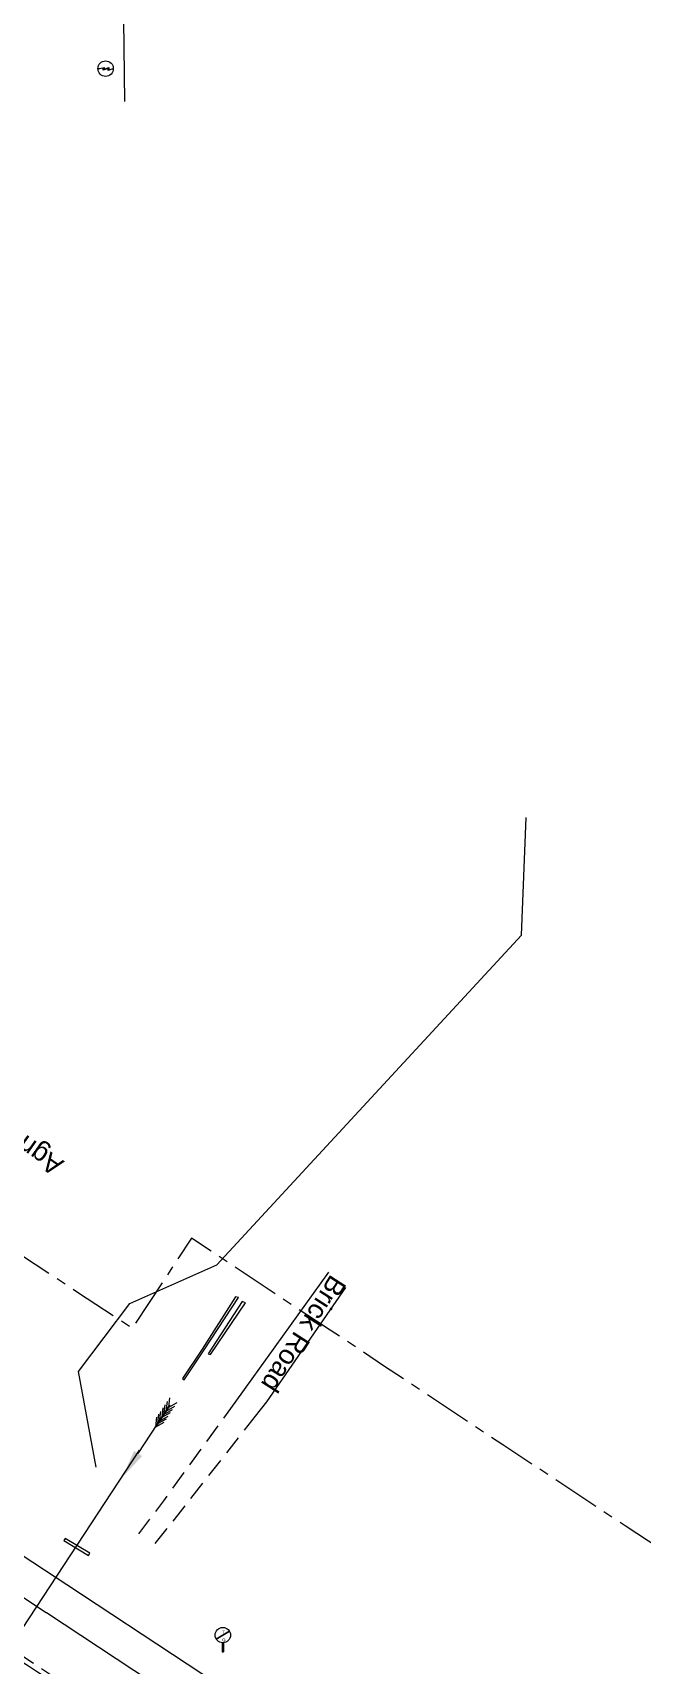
# Model space of a CAD drawing. Header units: metres. Extents: x 628572 to 650094, y 3375792 to 3391117.
# Drawn here: x 633589.3 to 633668.5, y 3388011.8 to 3388223.8 of the extents above; entities that cross this region are included whole.
import ezdxf

# ---------------------------------------------------------------- set-up
doc = ezdxf.new("R2010")
doc.units = ezdxf.units.M
doc.header["$MEASUREMENT"] = 0
doc.linetypes.add('CENTER', pattern=[2, 1.25, -0.25, 0.25, -0.25])
doc.linetypes.add('DASHED', pattern=[0.75, 0.5, -0.25])
for name, color, linetype, lineweight in [('BRIDGE DETAILS PLAN', 7, 'Continuous', 0), ('Compound Wall', 251, 'Continuous', 0), ('Culvert Parapet', 7, 'Continuous', 0), ('DFCC BOUNDARY', 6, 'CENTER', 0), ('Electric Pole', 251, 'Continuous', 0), ('Existing IR Track', 143, 'Continuous', 0), ('Hut', 251, 'Continuous', 0), ('River Text', 5, 'Continuous', 0), ('Side Details', 251, 'Continuous', 0), ('Subroad Edge', 34, 'Continuous', 0), ('T-G', 8, 'Continuous', 0)]:
    doc.layers.add(name, color=color, linetype=linetype, lineweight=lineweight)
doc.layers.add('IR PROPOSALS', color=190, linetype='Continuous')
doc.styles.add('CUT-FILL', font='cut-fill.shx', dxfattribs={"height": 2})
doc.styles.get("Standard").update_dxf_attribs({"font": 'arial.ttf'})

# ---------------------------------------------------------------- blocks, each defined once
blk = doc.blocks.new('T-G')
at = {"color": 8, "flags": 128}
for points in [[(-0.87, 1.71), (0.85, 2.73)], [(-0.85, 1.68), (0.87, 2.7)], [(-0.07, 1.2), (-0.07, 0)], [(-0.07, 0), (0.07, 0)], [(0.07, 1.2), (0.07, 0)]]:
    blk.add_lwpolyline(points, dxfattribs=at)
at = {"color": 8}
blk.add_circle((0, 2.19), 1, dxfattribs=at)
at = {"color": 8, "char_height": 0.4, "attachment_point": 7, "line_spacing_factor": 0.6, "style": 'CUT-FILL'}
for s, insert in [('T', (-0.08, 2.36, 203.18)), ('G', (-0.08, 1.37, 203.18))]:
    blk.add_mtext(s, dxfattribs=dict(at, insert=insert))
blk = doc.blocks.new('EP')
blk.add_hatch(color=8).paths.add_polyline_path([(0.31, -0.24), (0.31, 0), (-0.31, -0.19), (-0.31, 0.07), (-0.93, -0.01), (-0.21, 0.16), (-0.21, -0.05), (0.43, 0.15), (0.41, -0.1), (0.94, -0.01)])
at = {"color": 8}
for p, q in [((-0.93, -0.01), (-0.21, 0.16)), ((-0.31, 0.07), (-0.93, -0.01)), ((-0.31, -0.19), (-0.31, 0.07)), ((0.31, 0), (-0.31, -0.19)), ((-0.21, 0.16), (-0.21, -0.05)), ((-0.21, -0.05), (0.43, 0.15)), ((0.31, -0.24), (0.31, 0)), ((0.43, 0.15), (0.41, -0.1)), ((0.94, -0.01), (0.31, -0.24)), ((0.41, -0.1), (0.94, -0.01))]:
    blk.add_line(p, q, dxfattribs=at)
blk.add_circle((0, 0), 1, dxfattribs=at)
blk = doc.blocks.new('River A')
at = {"layer": 'River Text'}
for p, q in [((0.2, 9.9), (-3.4, 17.4, -1499.5)), ((0.3, 12.9), (-3.3, 20.5, -1499.5)), ((0.4, 16.4), (-3.2, 24, -1499.5)), ((0.5, 20.3), (-3.1, 27.8, -1499.5)), ((0.5, 22.3), (0, 0)), ((0.2, 9.9), (4.2, 17.2, -1499.5)), ((0.3, 12.9), (4.3, 20.3, -1499.5)), ((0.4, 16.4), (4.4, 23.8, -1499.5)), ((0.5, 20.3), (4.5, 27.7, -1499.5)), ((0, 0), (-3.6, 7.5, -1499.5)), ((0.1, 6), (-3.5, 13.6, -1499.5)), ((0.1, 3.3), (-3.5, 10.8, -1499.5)), ((0, 0), (4, 7.4, -1499.5)), ((0.1, 6), (4.1, 13.4, -1499.5)), ((0.1, 3.3), (4.1, 10.7, -1499.5))]:
    blk.add_line(p, q, dxfattribs=at)
at = {"layer": 'River Text', "flags": 128}
blk.add_lwpolyline([(-0.7, -27.7), (0.5, 22.3)], dxfattribs=at)
at = {"layer": 'River Text', "extrusion": (0, 0, -1)}
blk.add_solid([(-3.5, -27.8), (1.3, -52.7), (4.8, -27.6)], dxfattribs=at)

msp = doc.modelspace()

# ---------------------------------------------------------------- linework, layer by layer
at = {"layer": 'BRIDGE DETAILS PLAN', "flags": 128}
msp.add_lwpolyline([(633552.1138, 3387962.0314), (633603.1585, 3388039.6917)], dxfattribs=at)
at = {"layer": 'Compound Wall', "flags": 128}
msp.add_lwpolyline([(633609.4639, 3388270.7339), (633609.0588, 3388256.1079), (633600.7589, 3388250.1801), (633601.1979, 3388214.839)], dxfattribs=at)
at = {"layer": 'Culvert Parapet', "flags": 128}
msp.add_lwpolyline([(633616.0317, 3388059.5059), (633615.6268, 3388059.597), (633611.2998, 3388052.8096), (633608.7563, 3388049.016), (633608.9752, 3388048.8389), (633611.5578, 3388052.7326), (633616.0317, 3388059.5059)], dxfattribs=at)
for points in [[(633612.0887, 3388052.2225), (633612.3687, 3388052.1434), (633616.9357, 3388058.8208), (633616.5037, 3388059.0199), (633612.0887, 3388052.2225)], [(633596.676, 3388026.3057), (633593.4953, 3388028.2381), (633593.3383, 3388027.9482), (633596.5191, 3388026.0156), (633596.676, 3388026.3057)]]:
    msp.add_lwpolyline(points, close=True, dxfattribs=at)
at = {"layer": 'DFCC BOUNDARY', "ltscale": 5, "flags": 128}
msp.add_lwpolyline([(634429.4889, 3387513.4105), (634426.1895, 3387508.3988), (634419.7931, 3387512.5211), (634404.4991, 3387522.3747), (634378.1359, 3387539.6578), (634351.712, 3387556.981), (634335.9664, 3387567.3032), (634320.2886, 3387577.5811), (634304.8024, 3387587.7611), (634289.3462, 3387597.9214), (634272.346, 3387609.0946), (634255.2778, 3387620.3125), (634239.2043, 3387630.8892), (634222.9323, 3387641.5963), (634207.0037, 3387652.0409), (634191.0838, 3387662.4797), (634175.1238, 3387673.0005), (634159.2052, 3387683.4942), (634142.3072, 3387694.5871), (634125.4714, 3387705.639), (634108.1406, 3387717.0123), (634090.8156, 3387728.3817), (634074.7588, 3387738.9565), (634058.5467, 3387749.6288), (634041.5346, 3387760.8181), (634024.4481, 3387772.0564), (634009.347, 3387782.0356), (633994.1171, 3387792.0999), (633978.7581, 3387802.1521), (633963.4261, 3387812.1867), (633948.4915, 3387821.9886), (633933.5729, 3387831.7799), (633915.6253, 3387843.5591), (633881.1974, 3387866.1587), (633864.6302, 3387877.0361), (633849.6344, 3387886.8809), (633834.5936, 3387896.7552), (633829.2074, 3387900.2982), (633839.0778, 3387915.3506), (633828.4043, 3387922.4271), (633812.2617, 3387933.1296), (633797.354, 3387942.9725), (633782.5264, 3387952.7625), (633765.3231, 3387964.1776), (633748.0988, 3387975.6067), (633732.5065, 3387985.9713), (633716.8561, 3387996.3745), (633699.5737, 3388007.8273), (633682.3675, 3388019.2296), (633666.2722, 3388029.8685), (633650.3556, 3388040.3891), (633634.8738, 3388050.6626), (633627.3024, 3388055.6866), (633627.2813, 3388055.7179), (633609.8973, 3388067.2236), (633602.2022, 3388055.5281), (633595.2427, 3388060.098), (633578.8436, 3388070.8663), (633564.5675, 3388080.2056), (633547.4844, 3388091.4779), (633530.0073, 3388102.9177), (633512.5564, 3388114.3403), (633498.9838, 3388123.2488), (633478.7149, 3388136.5747), (633475.9757, 3388132.3917), (633466.8512, 3388138.3907), (633450.5143, 3388149.1452), (633434.7232, 3388159.4875), (633418.1779, 3388170.3241), (633402.6228, 3388180.5383), (633386.7801, 3388190.9414), (633369.5535, 3388202.2641), (633352.3136, 3388213.5955), (633333.4781, 3388225.9568), (633314.6789, 3388238.2943), (633299.7464, 3388248.1103), (633284.7932, 3388257.9399), (633265.7087, 3388270.4181), (633246.5851, 3388282.9206), (633234.3751, 3388290.9157), (633222.1433, 3388298.9251), (633203.8791, 3388310.9031), (633185.6706, 3388322.8445), (633169.1062, 3388333.7518), (633152.7043, 3388344.5522), (633136.6526, 3388355.3307), (633120.6995, 3388366.0431), (633093.1881, 3388384.8291), (633088.3444, 3388388.1366), (633069.1887, 3388401.33), (633056.4484, 3388410.1094), (633046.7317, 3388416.8512), (633039.4302, 3388421.8772), (633030.212, 3388428.258), (633012.2457, 3388440.688), (632996.9051, 3388451.2537), (632992.1416, 3388454.565), (632977.2134, 3388464.8591), (632959.2754, 3388477.1351), (632957.0223, 3388478.7144), (632938.3558, 3388491.398), (632925.836, 3388499.7971), (632902.7424, 3388515.0273), (632890.8353, 3388522.8009), (632885.7488, 3388525.9863), (632868.7141, 3388537.1993), (632847.8113, 3388559.867)], dxfattribs=at)
at = {"layer": 'Existing IR Track', "color": 88, "linetype": 'DASHED', "ltscale": 5, "flags": 128}
msp.add_lwpolyline([(633655.2558, 3387968.8454), (633651.3204, 3387971.3978), (633618.9693, 3387992.5343), (633588.2438, 3388012.7388), (633555.5721, 3388034.1031), (633524.2034, 3388054.4683), (633489.5286, 3388078.1213), (633461.7389, 3388095.8322), (633429.7692, 3388117.3358), (633397.98, 3388138.1201), (633365.2232, 3388159.5832), (633331.9342, 3388181.5017), (633305.6101, 3388199.5599), (633293.819, 3388207.6162), (633281.4239, 3388215.7519), (633264.447, 3388226.8212), (633226.0824, 3388251.9169), (633201.4886, 3388268.1225), (633165.1673, 3388291.9881), (633131.8644, 3388313.7708), (633100.0164, 3388334.8736), (633069.8468, 3388355.0655), (633066.6826, 3388357.1272), (633052.312, 3388366.5682), (633049.0719, 3388368.7399), (633046.1212, 3388370.658), (633034.399, 3388378.4057), (633025.0907, 3388384.5662), (633008.4566, 3388395.4793), (632989.5886, 3388407.849), (632964.854, 3388424.1264), (632944.356, 3388437.5642), (632916.4413, 3388455.8732), (632896.2201, 3388469.1828), (632879.7564, 3388480.0129), (632866.3179, 3388488.8026), (632862.5514, 3388491.262), (632858.682, 3388493.7589), (632841.7019, 3388504.9599)], dxfattribs=at)
at = {"layer": 'Existing IR Track', "flags": 128}
for points in [[(633606.8888, 3388008.157), (633591.0452, 3388018.5872), (633591.041, 3388018.5932), (633574.9339, 3388029.1698), (633558.5614, 3388039.9207), (633544.2506, 3388049.2826), (633527.1635, 3388060.5576), (633509.7436, 3388071.9599), (633492.2733, 3388083.3953), (633478.6812, 3388092.3166), (633449.2718, 3388111.6519), (633432.9504, 3388122.3962), (633417.1907, 3388132.7179), (633400.6292, 3388143.5651), (633385.0584, 3388153.7896), (633369.2156, 3388164.1927), (633351.9773, 3388175.5232), (633334.7374, 3388186.8546), (633315.9206, 3388199.2036), (633297.1214, 3388211.5411), (633282.1688, 3388221.3703), (633267.2484, 3388231.1783), (633248.1968, 3388243.635)], [(633624.7361, 3388001.7759), (633609.3469, 3388011.8954), (633593.6904, 3388022.1908), (633577.3994, 3388032.9178), (633561.0644, 3388043.6737), (633546.7342, 3388053.0606), (633529.468, 3388064.4682), (633512.2343, 3388075.7539), (633511.095, 3388076.5), (633495.284, 3388086.8539), (633481.2035, 3388096.1521), (633467.6862, 3388105.0785), (633451.804, 3388115.5032), (633435.599, 3388126.1681), (633419.749, 3388136.6076)]]:
    msp.add_lwpolyline(points, dxfattribs=at)
at = {"layer": 'Hut', "flags": 128}
msp.add_lwpolyline([(633597.5056, 3388037.5136), (633595.2134, 3388049.9089), (633601.8836, 3388058.7339), (633613.2054, 3388063.7783), (633652.7855, 3388106.5987), (633653.3826, 3388121.8506)], dxfattribs=at)
at = {"layer": 'IR PROPOSALS', "linetype": 'Continuous', "lineweight": 0, "flags": 128}
msp.add_lwpolyline([(633669.8611, 3387959.5362), (633666.7043, 3387961.5603), (633663.5474, 3387963.5843), (633620.9386, 3387990.9005), (633617.7816, 3387992.9245), (633614.6249, 3387994.9488), (633611.4686, 3387996.9736), (633608.3128, 3387998.9993), (633605.1578, 3388001.0262), (633602.0037, 3388003.0546), (633598.8508, 3388005.0848), (633595.6992, 3388007.117, -0.00221894), (633558.5182, 3388031.3456), (633555.3862, 3388033.408), (633552.2556, 3388035.4725), (633549.1262, 3388037.5386), (633545.9977, 3388039.6063), (633542.87, 3388041.6751), (633539.7429, 3388043.7448), (633536.6162, 3388045.8151), (633533.4897, 3388047.8857), (633203.4778, 3388266.4486)], format="xyb", dxfattribs=at)
at = {"layer": 'Subroad Edge', "flags": 128}
for points in [[(633627.7072, 3388062.8053), (633616.756, 3388047.5848), (633615.5272, 3388045.8899)], [(633618.2313, 3388044.1059), (633619.6938, 3388045.9644), (633629.9649, 3388060.8309)]]:
    msp.add_lwpolyline(points, dxfattribs=at)
at = {"layer": 'Subroad Edge', "color": 88, "linetype": 'DASHED', "ltscale": 5, "flags": 128}
for points in [[(633615.5272, 3388045.8899), (633606.282, 3388033.1373), (633603.0154, 3388028.8388)], [(633605.1892, 3388027.5605), (633608.1687, 3388031.318), (633618.2335, 3388044.1086)]]:
    msp.add_lwpolyline(points, dxfattribs=at)

# ---------------------------------------------------------------- block references
at = {"layer": 'Electric Pole'}
msp.add_blockref('EP', (633598.7485, 3388219.1044), dxfattribs=at)
at = {"layer": 'River Text', "xscale": 0.1499234070063734, "yscale": 0.1499234070063734, "zscale": 0.1499234070063734, "rotation": 327.8578786123493}
msp.add_blockref('River A', (633605.2652, 3388042.7332), dxfattribs=at)
at = {"layer": 'T-G'}
msp.add_blockref('T-G', (633613.9792, 3388013.4942), dxfattribs=at)

# ---------------------------------------------------------------- texts
at = {"layer": 'Side Details'}
msp.add_text('Agriculture Land', height=2.5, rotation=145, dxfattribs=at).set_placement((633593.4771, 3388077.1856))
at = {"layer": 'Subroad Edge'}
msp.add_text('Brick Road', height=2.5, rotation=237.356403, dxfattribs=at).set_placement((633628.0483, 3388062.6532))

doc.saveas('drawing.dxf')
